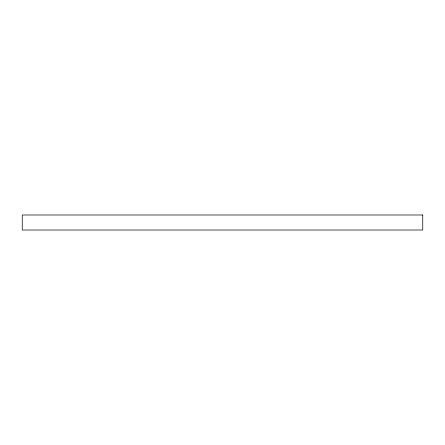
<?xml version="1.0" encoding="UTF-8"?>
<svg xmlns="http://www.w3.org/2000/svg" width="445" height="445" viewBox="0 0 445 445"><rect width="100%" height="100%" fill="white"/><g stroke="black" fill="none" stroke-linecap="round" stroke-linejoin="round"><path stroke-width="0.67" d="M422.75 214.991L22.25 214.991L22.25 230.009L422.75 230.009L422.75 214.991"/></g></svg>
